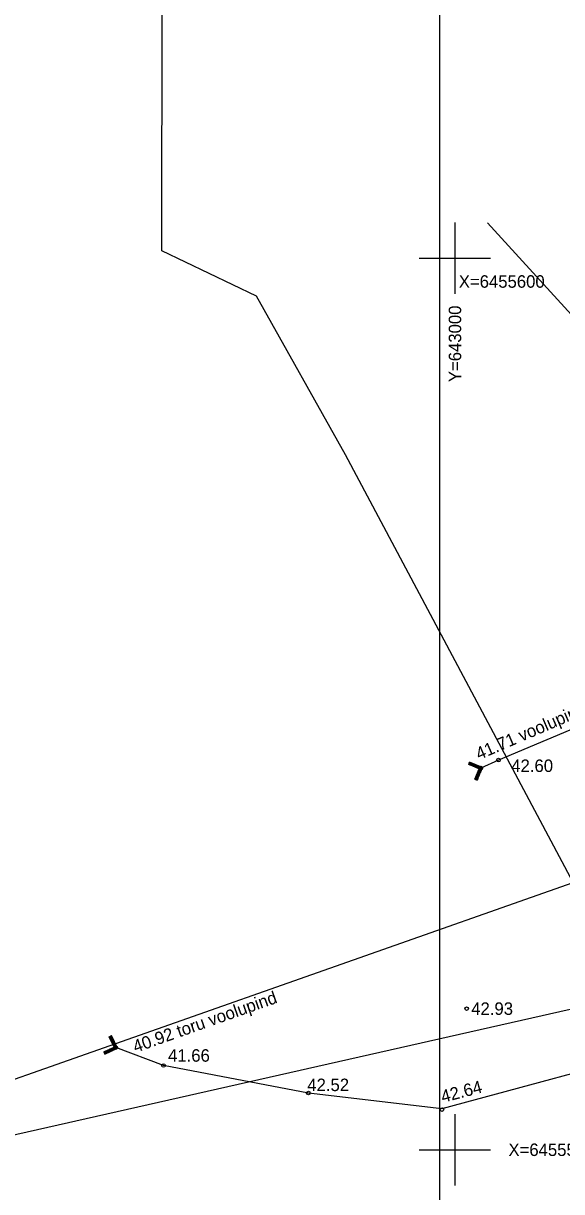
# Model space of a CAD drawing. Extents: x 642807 to 643257, y 6455424 to 6455717.
# Drawn here: x 642975.8 to 643006, y 6455547.7 to 6455613.2 of the extents above; entities that cross this region are included whole.
import ezdxf

# ---------------------------------------------------------------- set-up
doc = ezdxf.new("R2010")
doc.units = 0
for name, color, linetype in [('DTRASS', 7, 'Continuous'), ('HOONE', 7, 'Continuous'), ('MOOTKORG', 7, 'Continuous'), ('MOOTMPUNKT', 7, 'Continuous'), ('PIIR', 7, 'Continuous'), ('PIIRASULA', 7, 'Continuous'), ('VORK', 7, 'Continuous'), ('VORMISTUS', 7, 'Continuous')]:
    doc.layers.add(name, color=color, linetype=linetype)

msp = doc.modelspace()

# ---------------------------------------------------------------- linework, layer by layer
at = {"layer": 'DTRASS'}
for p, q in [((643000.771, 6455571.604), (643000.825, 6455571.736)), ((643001.36, 6455571.364), (643000.771, 6455571.604)), ((643000.776, 6455571.602), (643000.896, 6455571.707)), ((643000.788, 6455571.645), (643000.87, 6455571.717)), ((643001.453, 6455571.403), (643000.798, 6455571.67)), ((643000.802, 6455571.591), (643000.922, 6455571.696)), ((643000.809, 6455571.697), (643000.844, 6455571.728)), ((643001.545, 6455571.442), (643000.825, 6455571.736)), ((643000.828, 6455571.581), (643000.948, 6455571.686)), ((643000.854, 6455571.57), (643000.974, 6455571.675)), ((643000.88, 6455571.56), (643001, 6455571.664)), ((643000.906, 6455571.549), (643001.026, 6455571.654)), ((643000.932, 6455571.539), (643001.052, 6455571.643)), ((643000.958, 6455571.528), (643001.078, 6455571.633)), ((643000.984, 6455571.517), (643001.104, 6455571.622)), ((643001.009, 6455571.507), (643001.13, 6455571.612)), ((643001.035, 6455571.496), (643001.155, 6455571.601)), ((643001.061, 6455571.486), (643001.181, 6455571.591)), ((643001.087, 6455571.475), (643001.207, 6455571.58)), ((643001.113, 6455571.465), (643001.233, 6455571.569)), ((643001.12, 6455570.775), (643001.36, 6455571.364)), ((643001.139, 6455571.454), (643001.259, 6455571.559)), ((643001.165, 6455571.444), (643001.285, 6455571.548)), ((643001.186, 6455570.748), (643001.453, 6455571.403)), ((643001.191, 6455571.433), (643001.311, 6455571.538)), ((643001.217, 6455571.422), (643001.337, 6455571.527)), ((643001.243, 6455571.412), (643001.363, 6455571.517)), ((643001.245, 6455571.082), (643001.483, 6455571.29)), ((643001.252, 6455570.722), (643001.545, 6455571.442)), ((643001.266, 6455571.134), (643001.504, 6455571.342)), ((643001.269, 6455571.401), (643001.389, 6455571.506)), ((643001.287, 6455571.185), (643001.525, 6455571.393)), ((643001.295, 6455571.391), (643001.415, 6455571.496)), ((643001.308, 6455571.236), (643001.544, 6455571.443)), ((643001.321, 6455571.38), (643001.441, 6455571.485)), ((643001.329, 6455571.288), (643001.518, 6455571.453)), ((643001.347, 6455571.37), (643001.467, 6455571.475)), ((643001.35, 6455571.339), (643001.493, 6455571.464)), ((643001.12, 6455570.775), (643001.252, 6455570.722)), ((643001.121, 6455570.775), (643001.358, 6455570.981)), ((643001.14, 6455570.825), (643001.379, 6455571.033)), ((643001.147, 6455570.764), (643001.337, 6455570.93)), ((643001.161, 6455570.876), (643001.4, 6455571.084)), ((643001.173, 6455570.754), (643001.316, 6455570.878)), ((643001.182, 6455570.928), (643001.421, 6455571.136)), ((643001.199, 6455570.743), (643001.295, 6455570.827)), ((643001.203, 6455570.979), (643001.442, 6455571.187)), ((643001.224, 6455571.031), (643001.463, 6455571.239)), ((643001.225, 6455570.733), (643001.274, 6455570.776)), ((642980.619, 6455556.339), (642980.748, 6455556.398)), ((642980.883, 6455555.76), (642980.619, 6455556.339)), ((642980.621, 6455556.334), (642980.78, 6455556.328)), ((642980.633, 6455556.308), (642980.792, 6455556.302)), ((642980.644, 6455556.283), (642980.804, 6455556.277)), ((642980.656, 6455556.257), (642980.815, 6455556.251)), ((642980.659, 6455556.357), (642980.769, 6455556.353)), ((642980.668, 6455556.232), (642980.827, 6455556.226)), ((642980.679, 6455556.206), (642980.839, 6455556.2)), ((642980.977, 6455555.725), (642980.684, 6455556.368)), ((642980.691, 6455556.181), (642980.85, 6455556.175)), ((642980.71, 6455556.38), (642980.757, 6455556.379)), ((642981.072, 6455555.69), (642980.748, 6455556.398)), ((642980.304, 6455555.496), (642980.883, 6455555.76)), ((642980.334, 6455555.431), (642980.977, 6455555.725)), ((642980.364, 6455555.367), (642981.072, 6455555.69)), ((642980.404, 6455555.542), (642980.72, 6455555.529)), ((642980.454, 6455555.565), (642980.77, 6455555.552)), ((642980.505, 6455555.588), (642980.821, 6455555.575)), ((642980.555, 6455555.611), (642980.871, 6455555.599)), ((642980.606, 6455555.634), (642980.922, 6455555.622)), ((642980.656, 6455555.657), (642980.972, 6455555.645)), ((642980.702, 6455556.155), (642980.862, 6455556.149)), ((642980.707, 6455555.68), (642981.023, 6455555.668)), ((642980.714, 6455556.13), (642980.873, 6455556.124)), ((642980.726, 6455556.105), (642980.885, 6455556.098)), ((642980.737, 6455556.079), (642980.897, 6455556.073)), ((642980.749, 6455556.054), (642980.908, 6455556.047)), ((642980.757, 6455555.703), (642981.071, 6455555.691)), ((642980.761, 6455556.028), (642980.92, 6455556.022)), ((642980.772, 6455556.003), (642980.932, 6455555.997)), ((642980.784, 6455555.977), (642980.943, 6455555.971)), ((642980.796, 6455555.952), (642980.955, 6455555.946)), ((642980.807, 6455555.926), (642980.966, 6455555.92)), ((642980.808, 6455555.726), (642981.059, 6455555.716)), ((642980.819, 6455555.901), (642980.978, 6455555.895)), ((642980.83, 6455555.875), (642980.99, 6455555.869)), ((642980.842, 6455555.85), (642981.001, 6455555.844)), ((642980.854, 6455555.824), (642981.013, 6455555.818)), ((642980.859, 6455555.749), (642981.048, 6455555.742)), ((642980.865, 6455555.799), (642981.025, 6455555.793)), ((642980.877, 6455555.773), (642981.036, 6455555.767)), ((642980.304, 6455555.496), (642980.364, 6455555.367)), ((642980.305, 6455555.495), (642980.619, 6455555.483)), ((642980.316, 6455555.47), (642980.568, 6455555.46)), ((642980.328, 6455555.444), (642980.518, 6455555.437)), ((642980.34, 6455555.419), (642980.467, 6455555.414)), ((642980.351, 6455555.393), (642980.417, 6455555.391)), ((642980.353, 6455555.518), (642980.669, 6455555.506))]:
    msp.add_line(p, q, dxfattribs=at)
for points in [[(643042.616, 6455590.281), (643038.685, 6455587.974), (643032.602, 6455584.534), (643002.439, 6455571.851), (643001.453, 6455571.403)], [(643043.821, 6455569.88), (643038.303, 6455566.583), (643026.315, 6455560.955), (643012.148, 6455555.766), (642999.263, 6455552.287), (642991.784, 6455553.179), (642983.654, 6455554.726), (642980.977, 6455555.725)]]:
    msp.add_lwpolyline(points, dxfattribs=at)
at = {"layer": 'HOONE'}
msp.add_lwpolyline([(643001.819, 6455601.969), (643010.074, 6455592.958), (643010.927, 6455593.739), (643013.018, 6455591.457), (643016.334, 6455594.495), (643014.243, 6455596.777), (643015.141, 6455597.6), (643012.733, 6455600.229), (643013.824, 6455601.229), (643010.679, 6455604.661), (643009.612, 6455603.683), (643006.909, 6455606.633)], dxfattribs=at)
at = {"layer": 'MOOTMPUNKT'}
for centre in [(643002.439, 6455571.851), (643001.453, 6455571.403), (643000.654, 6455557.914), (642980.977, 6455555.725), (642983.654, 6455554.726), (642991.784, 6455553.179), (642999.277, 6455552.254)]:
    msp.add_circle(centre, 0.1, dxfattribs=at)
at = {"layer": 'PIIR'}
msp.add_lwpolyline([(643037.071, 6455611.233), (643021.204, 6455596.33), (643043.022, 6455568.431), (643024.342, 6455561.779), (643019.992, 6455569.752), (643006.623, 6455564.979), (642993.869, 6455588.96), (642988.865, 6455597.874), (642983.558, 6455600.399), (642983.597, 6455628.576), (643028.685, 6455618.354)], close=True, dxfattribs=at)
msp.add_lwpolyline([(642932.71, 6455538.969), (643006.623, 6455564.979), (643019.992, 6455569.752), (643024.342, 6455561.779), (643043.022, 6455568.431), (643064.263, 6455580.222), (643066.307, 6455583.526), (643111.825, 6455532.407), (642930.27, 6455434.766)], dxfattribs=at)
at = {"layer": 'PIIRASULA'}
msp.add_lwpolyline([(643162.956, 6455710.598), (643083.17, 6455639.19), (643075.72, 6455613.54), (643084.99, 6455588.55), (643068.44, 6455580.93), (643041.13, 6455565.87), (643021.77, 6455562.4), (643008.2, 6455558.26), (642929.09, 6455540.39), (642919.49, 6455531.61)], dxfattribs=at)
at = {"layer": 'VORK'}
for p, q in [((643000, 6455602), (643000, 6455598)), ((642998, 6455600), (643002, 6455600)), ((643000, 6455552), (643000, 6455548)), ((642998, 6455550), (643002, 6455550))]:
    msp.add_line(p, q, dxfattribs=at)
at = {"layer": 'VORMISTUS'}
msp.add_lwpolyline([(642999.153, 6455655.347), (643090.653, 6455655.347), (643090.653, 6455513.597), (642999.153, 6455513.597)], close=True, dxfattribs=at)

# ---------------------------------------------------------------- texts
at = {"layer": 'MOOTKORG'}
for s, rotation, p in [(' 41.71 voolupind toru otsas', 23.29404, (643001.109, 6455571.745)), ('40.92 toru voolupind', 19.43536, (642982.089, 6455555.432)), (' 42.64', 14.65067, (642999.066, 6455552.562))]:
    msp.add_text(s, height=0.7, rotation=rotation, dxfattribs=at).set_placement(p)
for s, p in [(' 42.60', (643002.898, 6455571.184)), (' 42.93', (643000.654, 6455557.564)), (' 41.66', (642983.654, 6455554.938)), (' 42.52', (642991.461, 6455553.289))]:
    msp.add_text(s, height=0.7, dxfattribs=at).set_placement(p)
at = {"layer": 'VORK'}
for s, p in [('X=6455600', (643000.216, 6455598.339)), ('X=6455550', (643003, 6455549.65))]:
    msp.add_text(s, height=0.7, dxfattribs=at).set_placement(p)
msp.add_text('Y=643000', height=0.7, rotation=90, dxfattribs=at).set_placement((643000.35, 6455593.045))

doc.saveas('drawing.dxf')
